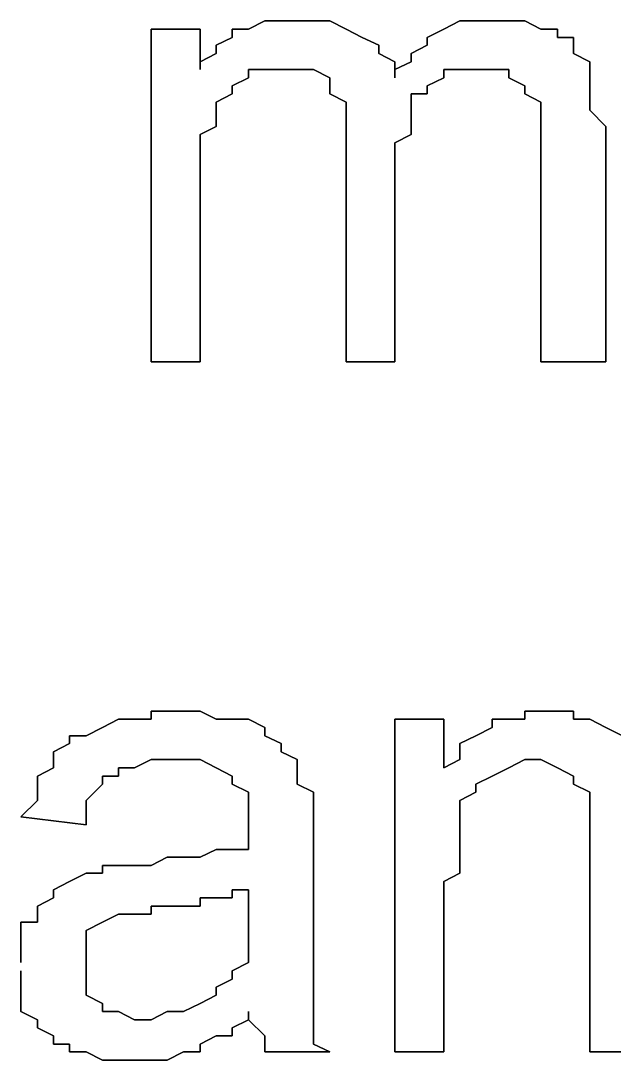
# Model space of a CAD drawing. Header units: metres. Extents: x 2.9 to 42.8, y 1.7 to 28.7.
# Drawn here: x 38.2834 to 38.4122, y 16.3054 to 16.5312 of the extents above; entities that cross this region are included whole.
import ezdxf

# ---------------------------------------------------------------- set-up
doc = ezdxf.new("R2010")
doc.units = ezdxf.units.M
doc.layers.add('GRIS', color=8, linetype='Continuous')

msp = doc.modelspace()

# ---------------------------------------------------------------- linework, layer by layer
at = {"layer": 'GRIS', "lineweight": -3}
for points in [[(38.3364, 16.5312), (38.3328, 16.5294), (38.3364, 16.5312)], [(38.3399, 16.5312), (38.3364, 16.5312), (38.3399, 16.5312)], [(38.3434, 16.5312), (38.3399, 16.5312), (38.3434, 16.5312)], [(38.3469, 16.5312), (38.3434, 16.5312), (38.3469, 16.5312)], [(38.3505, 16.5312), (38.3469, 16.5312), (38.3505, 16.5312)], [(38.354, 16.5294), (38.3505, 16.5312), (38.354, 16.5294)], [(38.3787, 16.5312), (38.3752, 16.5294), (38.3787, 16.5312)], [(38.3822, 16.5312), (38.3787, 16.5312), (38.3822, 16.5312)], [(38.3857, 16.5312), (38.3822, 16.5312), (38.3857, 16.5312)], [(38.3893, 16.5312), (38.3857, 16.5312), (38.3893, 16.5312)], [(38.3928, 16.5312), (38.3893, 16.5312), (38.3928, 16.5312)], [(38.3963, 16.5294), (38.3928, 16.5312), (38.3963, 16.5294)], [(38.3223, 16.5294), (38.3117, 16.5294), (38.3223, 16.5294)], [(38.3117, 16.5294), (38.3117, 16.4571), (38.3117, 16.5294)], [(38.3223, 16.5206), (38.3223, 16.5294), (38.3223, 16.5206)], [(38.3328, 16.5294), (38.3293, 16.5294), (38.3328, 16.5294)], [(38.3293, 16.5294), (38.3293, 16.5276), (38.3293, 16.5294)], [(38.3575, 16.5276), (38.354, 16.5294), (38.3575, 16.5276)], [(38.3752, 16.5294), (38.3716, 16.5276), (38.3752, 16.5294)], [(38.3999, 16.5294), (38.3963, 16.5294), (38.3999, 16.5294)], [(38.3999, 16.5276), (38.3999, 16.5294), (38.3999, 16.5276)], [(38.3293, 16.5276), (38.3258, 16.5259), (38.3293, 16.5276)], [(38.3611, 16.5259), (38.3575, 16.5276), (38.3611, 16.5259)], [(38.3716, 16.5276), (38.3716, 16.5259), (38.3716, 16.5276)], [(38.4034, 16.5276), (38.3999, 16.5276), (38.4034, 16.5276)], [(38.4034, 16.5259), (38.4034, 16.5276), (38.4034, 16.5259)], [(38.3258, 16.5241), (38.3223, 16.5223), (38.3258, 16.5241)], [(38.3258, 16.5259), (38.3258, 16.5241), (38.3258, 16.5259)], [(38.3611, 16.5241), (38.3611, 16.5259), (38.3611, 16.5241)], [(38.3646, 16.5223), (38.3611, 16.5241), (38.3646, 16.5223)], [(38.3716, 16.5259), (38.3681, 16.5241), (38.3716, 16.5259)], [(38.3681, 16.5241), (38.3681, 16.5223), (38.3681, 16.5241)], [(38.4034, 16.5241), (38.4034, 16.5259), (38.4034, 16.5241)], [(38.4069, 16.5223), (38.4034, 16.5241), (38.4069, 16.5223)], [(38.3223, 16.5223), (38.3223, 16.5206), (38.3223, 16.5223)], [(38.3681, 16.5223), (38.3646, 16.5206), (38.3681, 16.5223)], [(38.3646, 16.5188), (38.3646, 16.5223), (38.3646, 16.5188)], [(38.4069, 16.5206), (38.4069, 16.5223), (38.4069, 16.5206)], [(38.3328, 16.5188), (38.3328, 16.5206), (38.3328, 16.5188)], [(38.3328, 16.5206), (38.3364, 16.5206), (38.3328, 16.5206)], [(38.3364, 16.5206), (38.3399, 16.5206), (38.3364, 16.5206)], [(38.3399, 16.5206), (38.3434, 16.5206), (38.3399, 16.5206)], [(38.3434, 16.5206), (38.3469, 16.5206), (38.3434, 16.5206)], [(38.3469, 16.5206), (38.3505, 16.5188), (38.3469, 16.5206)], [(38.3646, 16.5206), (38.3646, 16.5188), (38.3646, 16.5206)], [(38.3752, 16.5188), (38.3752, 16.5206), (38.3752, 16.5188)], [(38.3752, 16.5206), (38.3787, 16.5206), (38.3752, 16.5206)], [(38.3787, 16.5206), (38.3822, 16.5206), (38.3787, 16.5206)], [(38.3822, 16.5206), (38.3857, 16.5206), (38.3822, 16.5206)], [(38.3857, 16.5206), (38.3893, 16.5206), (38.3857, 16.5206)], [(38.3893, 16.5206), (38.3893, 16.5188), (38.3893, 16.5206)], [(38.4069, 16.5188), (38.4069, 16.5206), (38.4069, 16.5188)], [(38.3293, 16.5171), (38.3328, 16.5188), (38.3293, 16.5171)], [(38.3505, 16.5188), (38.3505, 16.5171), (38.3505, 16.5188)], [(38.3716, 16.5171), (38.3752, 16.5188), (38.3716, 16.5171)], [(38.3893, 16.5188), (38.3928, 16.5171), (38.3893, 16.5188)], [(38.4069, 16.5171), (38.4069, 16.5188), (38.4069, 16.5171)], [(38.3258, 16.5135), (38.3293, 16.5153), (38.3258, 16.5135)], [(38.3293, 16.5153), (38.3293, 16.5171), (38.3293, 16.5153)], [(38.3505, 16.5171), (38.3505, 16.5153), (38.3505, 16.5171)], [(38.3505, 16.5153), (38.354, 16.5135), (38.3505, 16.5153)], [(38.3681, 16.5135), (38.3681, 16.5153), (38.3681, 16.5135)], [(38.3681, 16.5153), (38.3716, 16.5153), (38.3681, 16.5153)], [(38.3716, 16.5153), (38.3716, 16.5171), (38.3716, 16.5153)], [(38.3928, 16.5171), (38.3928, 16.5153), (38.3928, 16.5171)], [(38.3928, 16.5153), (38.3963, 16.5135), (38.3928, 16.5153)], [(38.4069, 16.5135), (38.4069, 16.5171), (38.4069, 16.5135)], [(38.3258, 16.5118), (38.3258, 16.5135), (38.3258, 16.5118)], [(38.354, 16.5135), (38.354, 16.51), (38.354, 16.5135)], [(38.3681, 16.5118), (38.3681, 16.5135), (38.3681, 16.5118)], [(38.3963, 16.5135), (38.3963, 16.5118), (38.3963, 16.5135)], [(38.4069, 16.5118), (38.4069, 16.5135), (38.4069, 16.5118)], [(38.3258, 16.51), (38.3258, 16.5118), (38.3258, 16.51)], [(38.3681, 16.5082), (38.3681, 16.5118), (38.3681, 16.5082)], [(38.3963, 16.5118), (38.3963, 16.51), (38.3963, 16.5118)], [(38.4104, 16.5082), (38.4069, 16.5118), (38.4104, 16.5082)], [(38.3258, 16.5082), (38.3258, 16.51), (38.3258, 16.5082)], [(38.354, 16.51), (38.354, 16.5082), (38.354, 16.51)], [(38.3963, 16.51), (38.3963, 16.5065), (38.3963, 16.51)], [(38.3223, 16.5065), (38.3258, 16.5082), (38.3223, 16.5065)], [(38.3223, 16.5047), (38.3223, 16.5065), (38.3223, 16.5047)], [(38.354, 16.5082), (38.354, 16.5047), (38.354, 16.5082)], [(38.3646, 16.5047), (38.3681, 16.5065), (38.3646, 16.5047)], [(38.3681, 16.5065), (38.3681, 16.5082), (38.3681, 16.5065)], [(38.3963, 16.5065), (38.3963, 16.5029), (38.3963, 16.5065)], [(38.4104, 16.4571), (38.4104, 16.5082), (38.4104, 16.4571)], [(38.3223, 16.5029), (38.3223, 16.5047), (38.3223, 16.5029)], [(38.354, 16.5047), (38.354, 16.4571), (38.354, 16.5047)], [(38.3646, 16.5012), (38.3646, 16.5047), (38.3646, 16.5012)], [(38.3223, 16.4994), (38.3223, 16.5029), (38.3223, 16.4994)], [(38.3963, 16.5029), (38.3963, 16.4571), (38.3963, 16.5029)], [(38.3223, 16.4959), (38.3223, 16.4994), (38.3223, 16.4959)], [(38.3646, 16.4994), (38.3646, 16.5012), (38.3646, 16.4994)], [(38.3646, 16.4571), (38.3646, 16.4994), (38.3646, 16.4571)], [(38.3223, 16.4571), (38.3223, 16.4959), (38.3223, 16.4571)], [(38.3117, 16.4571), (38.3223, 16.4571), (38.3117, 16.4571)], [(38.354, 16.4571), (38.3646, 16.4571), (38.354, 16.4571)], [(38.3963, 16.4571), (38.4104, 16.4571), (38.3963, 16.4571)], [(38.3152, 16.3812), (38.3117, 16.3812), (38.3152, 16.3812)], [(38.3117, 16.3812), (38.3117, 16.3795), (38.3117, 16.3812)], [(38.3187, 16.3812), (38.3152, 16.3812), (38.3187, 16.3812)], [(38.3223, 16.3812), (38.3187, 16.3812), (38.3223, 16.3812)], [(38.3258, 16.3795), (38.3223, 16.3812), (38.3258, 16.3795)], [(38.3963, 16.3812), (38.3928, 16.3812), (38.3963, 16.3812)], [(38.3928, 16.3812), (38.3928, 16.3795), (38.3928, 16.3812)], [(38.3999, 16.3812), (38.3963, 16.3812), (38.3999, 16.3812)], [(38.4034, 16.3812), (38.3999, 16.3812), (38.4034, 16.3812)], [(38.4034, 16.3795), (38.4034, 16.3812), (38.4034, 16.3795)], [(38.3011, 16.3777), (38.2976, 16.3759), (38.3011, 16.3777)], [(38.3046, 16.3795), (38.3011, 16.3777), (38.3046, 16.3795)], [(38.3081, 16.3795), (38.3046, 16.3795), (38.3081, 16.3795)], [(38.3117, 16.3795), (38.3081, 16.3795), (38.3117, 16.3795)], [(38.3293, 16.3795), (38.3258, 16.3795), (38.3293, 16.3795)], [(38.3328, 16.3795), (38.3293, 16.3795), (38.3328, 16.3795)], [(38.3364, 16.3777), (38.3328, 16.3795), (38.3364, 16.3777)], [(38.3364, 16.3759), (38.3364, 16.3777), (38.3364, 16.3759)], [(38.3752, 16.3795), (38.3646, 16.3795), (38.3752, 16.3795)], [(38.3646, 16.3795), (38.3646, 16.3072), (38.3646, 16.3795)], [(38.3752, 16.3689), (38.3752, 16.3795), (38.3752, 16.3689)], [(38.3857, 16.3777), (38.3822, 16.3759), (38.3857, 16.3777)], [(38.3893, 16.3795), (38.3857, 16.3795), (38.3893, 16.3795)], [(38.3857, 16.3795), (38.3857, 16.3777), (38.3857, 16.3795)], [(38.3928, 16.3795), (38.3893, 16.3795), (38.3928, 16.3795)], [(38.4069, 16.3795), (38.4034, 16.3795), (38.4069, 16.3795)], [(38.4104, 16.3777), (38.4069, 16.3795), (38.4104, 16.3777)], [(38.414, 16.3759), (38.4104, 16.3777), (38.414, 16.3759)], [(38.2976, 16.3759), (38.294, 16.3759), (38.2976, 16.3759)], [(38.294, 16.3759), (38.294, 16.3742), (38.294, 16.3759)], [(38.3399, 16.3742), (38.3364, 16.3759), (38.3399, 16.3742)], [(38.3822, 16.3759), (38.3787, 16.3742), (38.3822, 16.3759)], [(38.294, 16.3742), (38.2905, 16.3724), (38.294, 16.3742)], [(38.3399, 16.3724), (38.3399, 16.3742), (38.3399, 16.3724)], [(38.3787, 16.3742), (38.3787, 16.3724), (38.3787, 16.3742)], [(38.2905, 16.3724), (38.2905, 16.3707), (38.2905, 16.3724)], [(38.2905, 16.3707), (38.2905, 16.3689), (38.2905, 16.3707)], [(38.3081, 16.3689), (38.3117, 16.3707), (38.3081, 16.3689)], [(38.3117, 16.3707), (38.3152, 16.3707), (38.3117, 16.3707)], [(38.3152, 16.3707), (38.3187, 16.3707), (38.3152, 16.3707)], [(38.3187, 16.3707), (38.3223, 16.3707), (38.3187, 16.3707)], [(38.3223, 16.3707), (38.3258, 16.3689), (38.3223, 16.3707)], [(38.3434, 16.3707), (38.3399, 16.3724), (38.3434, 16.3707)], [(38.3434, 16.3689), (38.3434, 16.3707), (38.3434, 16.3689)], [(38.3787, 16.3707), (38.3752, 16.3689), (38.3787, 16.3707)], [(38.3787, 16.3724), (38.3787, 16.3707), (38.3787, 16.3724)], [(38.3893, 16.3689), (38.3928, 16.3707), (38.3893, 16.3689)], [(38.3928, 16.3707), (38.3963, 16.3707), (38.3928, 16.3707)], [(38.3963, 16.3707), (38.3999, 16.3689), (38.3963, 16.3707)], [(38.2905, 16.3689), (38.287, 16.3671), (38.2905, 16.3689)], [(38.3046, 16.3671), (38.3046, 16.3689), (38.3046, 16.3671)], [(38.3046, 16.3689), (38.3081, 16.3689), (38.3046, 16.3689)], [(38.3258, 16.3689), (38.3293, 16.3671), (38.3258, 16.3689)], [(38.3434, 16.3671), (38.3434, 16.3689), (38.3434, 16.3671)], [(38.3857, 16.3671), (38.3893, 16.3689), (38.3857, 16.3671)], [(38.3999, 16.3689), (38.4034, 16.3671), (38.3999, 16.3689)], [(38.287, 16.3671), (38.287, 16.3654), (38.287, 16.3671)], [(38.3011, 16.3654), (38.3011, 16.3671), (38.3011, 16.3654)], [(38.3011, 16.3671), (38.3046, 16.3671), (38.3011, 16.3671)], [(38.3293, 16.3671), (38.3293, 16.3654), (38.3293, 16.3671)], [(38.3434, 16.3654), (38.3434, 16.3671), (38.3434, 16.3654)], [(38.3822, 16.3654), (38.3857, 16.3671), (38.3822, 16.3654)], [(38.4034, 16.3671), (38.4034, 16.3654), (38.4034, 16.3671)], [(38.287, 16.3654), (38.287, 16.3636), (38.287, 16.3654)], [(38.2976, 16.3618), (38.3011, 16.3654), (38.2976, 16.3618)], [(38.3293, 16.3654), (38.3328, 16.3636), (38.3293, 16.3654)], [(38.3469, 16.3636), (38.3434, 16.3654), (38.3469, 16.3636)], [(38.3822, 16.3636), (38.3822, 16.3654), (38.3822, 16.3636)], [(38.4034, 16.3654), (38.4069, 16.3636), (38.4034, 16.3654)], [(38.287, 16.3618), (38.2834, 16.3583), (38.287, 16.3618)], [(38.287, 16.3636), (38.287, 16.3618), (38.287, 16.3636)], [(38.2976, 16.3601), (38.2976, 16.3618), (38.2976, 16.3601)], [(38.3328, 16.3636), (38.3328, 16.3618), (38.3328, 16.3636)], [(38.3328, 16.3618), (38.3328, 16.3583), (38.3328, 16.3618)], [(38.3469, 16.3618), (38.3469, 16.3636), (38.3469, 16.3618)], [(38.3469, 16.3583), (38.3469, 16.3618), (38.3469, 16.3583)], [(38.3787, 16.3618), (38.3822, 16.3636), (38.3787, 16.3618)], [(38.3787, 16.3601), (38.3787, 16.3618), (38.3787, 16.3601)], [(38.4069, 16.3636), (38.4069, 16.3618), (38.4069, 16.3636)], [(38.4069, 16.3618), (38.4069, 16.3601), (38.4069, 16.3618)], [(38.2976, 16.3583), (38.2976, 16.3601), (38.2976, 16.3583)], [(38.3787, 16.3583), (38.3787, 16.3601), (38.3787, 16.3583)], [(38.4069, 16.3601), (38.4069, 16.3565), (38.4069, 16.3601)], [(38.2834, 16.3583), (38.2976, 16.3565), (38.2834, 16.3583)], [(38.2976, 16.3565), (38.2976, 16.3583), (38.2976, 16.3565)], [(38.3328, 16.3583), (38.3328, 16.3565), (38.3328, 16.3583)], [(38.3469, 16.3565), (38.3469, 16.3583), (38.3469, 16.3565)], [(38.3787, 16.3565), (38.3787, 16.3583), (38.3787, 16.3565)], [(38.3328, 16.3565), (38.3328, 16.3548), (38.3328, 16.3565)], [(38.3328, 16.3548), (38.3328, 16.353), (38.3328, 16.3548)], [(38.3469, 16.353), (38.3469, 16.3565), (38.3469, 16.353)], [(38.3787, 16.353), (38.3787, 16.3565), (38.3787, 16.353)], [(38.4069, 16.3565), (38.4069, 16.353), (38.4069, 16.3565)], [(38.3328, 16.353), (38.3328, 16.3512), (38.3328, 16.353)], [(38.3469, 16.3371), (38.3469, 16.353), (38.3469, 16.3371)], [(38.3787, 16.3512), (38.3787, 16.353), (38.3787, 16.3512)], [(38.4069, 16.353), (38.4069, 16.3072), (38.4069, 16.353)], [(38.3258, 16.3512), (38.3223, 16.3495), (38.3258, 16.3512)], [(38.3293, 16.3512), (38.3258, 16.3512), (38.3293, 16.3512)], [(38.3328, 16.3512), (38.3293, 16.3512), (38.3328, 16.3512)], [(38.3787, 16.3477), (38.3787, 16.3512), (38.3787, 16.3477)], [(38.3152, 16.3495), (38.3117, 16.3477), (38.3152, 16.3495)], [(38.3187, 16.3495), (38.3152, 16.3495), (38.3187, 16.3495)], [(38.3223, 16.3495), (38.3187, 16.3495), (38.3223, 16.3495)], [(38.2976, 16.346), (38.294, 16.3442), (38.2976, 16.346)], [(38.3011, 16.346), (38.2976, 16.346), (38.3011, 16.346)], [(38.3046, 16.3477), (38.3011, 16.3477), (38.3046, 16.3477)], [(38.3011, 16.3477), (38.3011, 16.346), (38.3011, 16.3477)], [(38.3081, 16.3477), (38.3046, 16.3477), (38.3081, 16.3477)], [(38.3117, 16.3477), (38.3081, 16.3477), (38.3117, 16.3477)], [(38.3752, 16.3442), (38.3787, 16.346), (38.3752, 16.3442)], [(38.3787, 16.346), (38.3787, 16.3477), (38.3787, 16.346)], [(38.294, 16.3442), (38.2905, 16.3424), (38.294, 16.3442)], [(38.3752, 16.3072), (38.3752, 16.3442), (38.3752, 16.3072)], [(38.2905, 16.3424), (38.2905, 16.3407), (38.2905, 16.3424)], [(38.3293, 16.3407), (38.3293, 16.3424), (38.3293, 16.3407)], [(38.3293, 16.3424), (38.3328, 16.3424), (38.3293, 16.3424)], [(38.3328, 16.3424), (38.3328, 16.3389), (38.3328, 16.3424)], [(38.2905, 16.3407), (38.287, 16.3389), (38.2905, 16.3407)], [(38.287, 16.3389), (38.287, 16.3371), (38.287, 16.3389)], [(38.3117, 16.3371), (38.3117, 16.3389), (38.3117, 16.3371)], [(38.3117, 16.3389), (38.3152, 16.3389), (38.3117, 16.3389)], [(38.3152, 16.3389), (38.3187, 16.3389), (38.3152, 16.3389)], [(38.3187, 16.3389), (38.3223, 16.3389), (38.3187, 16.3389)], [(38.3223, 16.3389), (38.3223, 16.3407), (38.3223, 16.3389)], [(38.3223, 16.3407), (38.3258, 16.3407), (38.3223, 16.3407)], [(38.3258, 16.3407), (38.3293, 16.3407), (38.3258, 16.3407)], [(38.3328, 16.3389), (38.3328, 16.3371), (38.3328, 16.3389)], [(38.287, 16.3371), (38.287, 16.3354), (38.287, 16.3371)], [(38.3011, 16.3354), (38.3046, 16.3371), (38.3011, 16.3354)], [(38.3046, 16.3371), (38.3081, 16.3371), (38.3046, 16.3371)], [(38.3081, 16.3371), (38.3117, 16.3371), (38.3081, 16.3371)], [(38.3328, 16.3371), (38.3328, 16.3354), (38.3328, 16.3371)], [(38.3469, 16.3336), (38.3469, 16.3371), (38.3469, 16.3336)], [(38.287, 16.3354), (38.2834, 16.3354), (38.287, 16.3354)], [(38.2834, 16.3354), (38.2834, 16.3336), (38.2834, 16.3354)], [(38.2976, 16.3336), (38.3011, 16.3354), (38.2976, 16.3336)], [(38.3328, 16.3354), (38.3328, 16.3318), (38.3328, 16.3354)], [(38.2834, 16.3336), (38.2834, 16.3301), (38.2834, 16.3336)], [(38.2976, 16.3318), (38.2976, 16.3336), (38.2976, 16.3318)], [(38.3469, 16.3301), (38.3469, 16.3336), (38.3469, 16.3301)], [(38.2834, 16.3301), (38.2834, 16.3283), (38.2834, 16.3301)], [(38.2976, 16.3301), (38.2976, 16.3318), (38.2976, 16.3301)], [(38.2976, 16.3283), (38.2976, 16.3301), (38.2976, 16.3283)], [(38.3328, 16.3318), (38.3328, 16.3301), (38.3328, 16.3318)], [(38.3328, 16.3301), (38.3328, 16.3283), (38.3328, 16.3301)], [(38.3469, 16.3266), (38.3469, 16.3301), (38.3469, 16.3266)], [(38.2834, 16.3283), (38.2834, 16.3266), (38.2834, 16.3283)], [(38.2976, 16.3266), (38.2976, 16.3283), (38.2976, 16.3266)], [(38.3328, 16.3283), (38.3328, 16.3266), (38.3328, 16.3283)], [(38.2976, 16.323), (38.2976, 16.3266), (38.2976, 16.323)], [(38.3328, 16.3266), (38.3293, 16.3248), (38.3328, 16.3266)], [(38.3469, 16.3248), (38.3469, 16.3266), (38.3469, 16.3248)], [(38.2834, 16.3248), (38.2834, 16.323), (38.2834, 16.3248)], [(38.3293, 16.3248), (38.3293, 16.323), (38.3293, 16.3248)], [(38.3469, 16.3213), (38.3469, 16.3248), (38.3469, 16.3213)], [(38.2834, 16.323), (38.2834, 16.3213), (38.2834, 16.323)], [(38.2834, 16.3213), (38.2834, 16.3177), (38.2834, 16.3213)], [(38.2976, 16.3213), (38.2976, 16.323), (38.2976, 16.3213)], [(38.2976, 16.3195), (38.2976, 16.3213), (38.2976, 16.3195)], [(38.3293, 16.323), (38.3258, 16.3213), (38.3293, 16.323)], [(38.3258, 16.3213), (38.3258, 16.3195), (38.3258, 16.3213)], [(38.3469, 16.3195), (38.3469, 16.3213), (38.3469, 16.3195)], [(38.3011, 16.3177), (38.2976, 16.3195), (38.3011, 16.3177)], [(38.3258, 16.3195), (38.3223, 16.3177), (38.3258, 16.3195)], [(38.3469, 16.3177), (38.3469, 16.3195), (38.3469, 16.3177)], [(38.2834, 16.3177), (38.2834, 16.316), (38.2834, 16.3177)], [(38.3011, 16.316), (38.3011, 16.3177), (38.3011, 16.316)], [(38.3223, 16.3177), (38.3187, 16.316), (38.3223, 16.3177)], [(38.3469, 16.316), (38.3469, 16.3177), (38.3469, 16.316)], [(38.2834, 16.316), (38.287, 16.3142), (38.2834, 16.316)], [(38.287, 16.3142), (38.287, 16.3124), (38.287, 16.3142)], [(38.3046, 16.316), (38.3011, 16.316), (38.3046, 16.316)], [(38.3081, 16.3142), (38.3046, 16.316), (38.3081, 16.3142)], [(38.3117, 16.3142), (38.3081, 16.3142), (38.3117, 16.3142)], [(38.3152, 16.316), (38.3117, 16.3142), (38.3152, 16.316)], [(38.3187, 16.316), (38.3152, 16.316), (38.3187, 16.316)], [(38.3293, 16.3124), (38.3328, 16.3142), (38.3293, 16.3124)], [(38.3328, 16.316), (38.3328, 16.3142), (38.3328, 16.316)], [(38.3328, 16.3142), (38.3328, 16.316), (38.3328, 16.3142)], [(38.3328, 16.3142), (38.3364, 16.3107), (38.3328, 16.3142)], [(38.3469, 16.3124), (38.3469, 16.316), (38.3469, 16.3124)], [(38.287, 16.3124), (38.2905, 16.3107), (38.287, 16.3124)], [(38.3293, 16.3107), (38.3293, 16.3124), (38.3293, 16.3107)], [(38.3469, 16.3107), (38.3469, 16.3124), (38.3469, 16.3107)], [(38.2905, 16.3107), (38.2905, 16.3089), (38.2905, 16.3107)], [(38.3223, 16.3089), (38.3258, 16.3107), (38.3223, 16.3089)], [(38.3258, 16.3107), (38.3293, 16.3107), (38.3258, 16.3107)], [(38.3364, 16.3107), (38.3364, 16.3089), (38.3364, 16.3107)], [(38.3469, 16.3089), (38.3469, 16.3107), (38.3469, 16.3089)], [(38.2905, 16.3089), (38.294, 16.3089), (38.2905, 16.3089)], [(38.294, 16.3089), (38.294, 16.3072), (38.294, 16.3089)], [(38.3223, 16.3072), (38.3223, 16.3089), (38.3223, 16.3072)], [(38.3364, 16.3089), (38.3364, 16.3072), (38.3364, 16.3089)], [(38.3505, 16.3072), (38.3469, 16.3089), (38.3505, 16.3072)], [(38.294, 16.3072), (38.2976, 16.3072), (38.294, 16.3072)], [(38.2976, 16.3072), (38.3011, 16.3054), (38.2976, 16.3072)], [(38.3011, 16.3054), (38.3046, 16.3054), (38.3011, 16.3054)], [(38.3046, 16.3054), (38.3081, 16.3054), (38.3046, 16.3054)], [(38.3081, 16.3054), (38.3117, 16.3054), (38.3081, 16.3054)], [(38.3117, 16.3054), (38.3152, 16.3054), (38.3117, 16.3054)], [(38.3152, 16.3054), (38.3187, 16.3072), (38.3152, 16.3054)], [(38.3187, 16.3072), (38.3223, 16.3072), (38.3187, 16.3072)], [(38.3364, 16.3072), (38.3505, 16.3072), (38.3364, 16.3072)], [(38.3646, 16.3072), (38.3752, 16.3072), (38.3646, 16.3072)], [(38.4069, 16.3072), (38.421, 16.3072), (38.4069, 16.3072)]]:
    msp.add_lwpolyline(points, dxfattribs=at)

doc.saveas('drawing.dxf')
